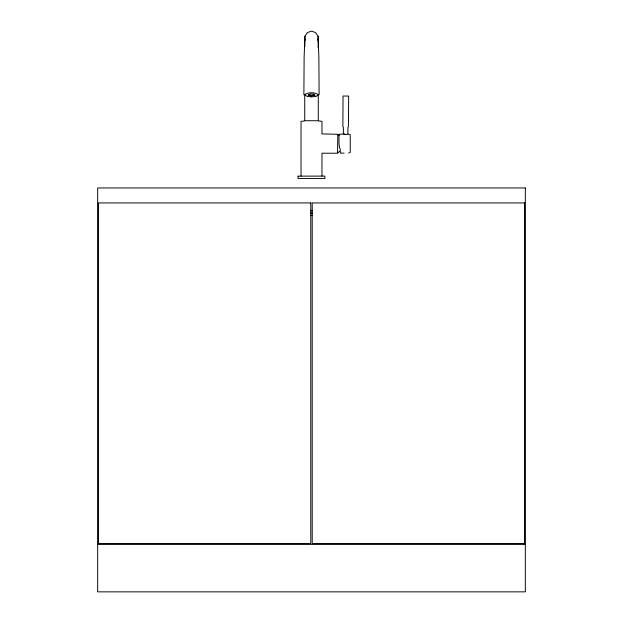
<?xml version="1.0" encoding="UTF-8"?>
<svg xmlns="http://www.w3.org/2000/svg" width="623" height="623" viewBox="0 0 623 623"><rect width="100%" height="100%" fill="white"/><g stroke="black" fill="none" stroke-linecap="round" stroke-linejoin="round"><path stroke-width="0.93" d="M318.26 94.712L318.26 120.73L304.733 120.73L304.725 94.712M304.811 46.998L304.748 38.385L304.873 40.425L304.772 39.374M303.884 94.782L304.125 56.934L304.943 36.227L307.435 32.56L311.492 31.15L315.557 32.56L318.049 36.227L318.867 56.934L319.108 94.782M318.221 39.374L318.119 40.425L318.244 38.385L318.182 47.753M304.943 36.227L304.647 38.852M339.613 151.194L338.164 152.728L337.822 152.44M337.822 134.685L338.164 134.397L339.13 135.425M315.768 96.246L317.566 95.576L318.049 94.447C314.374 92.126 308.634 92.157 304.943 94.431L305.426 95.576L307.209 96.246M315.939 96.401L311.531 96.915L307.497 96.51M312.473 95.701L314.903 95.226L310.97 95.942L308.315 95.187L311.095 95.786M311.243 93.902L308.089 94.883L310.028 94.166M348.654 153.048L350.251 152.503L350.251 134.623L348.062 134.054M343.032 133.953L339.005 134.412L339.005 144.162L339.667 148.305M344.13 153.149L340.431 153.079M304.328 120.971L301.034 121.329L301.034 176.091M318.672 120.971L321.966 121.329L321.966 133.906L337.822 134.28L337.518 153.227L321.966 153.219L321.966 176.091M310.527 210.761L312.473 210.761M310.527 213.136L312.473 213.136M310.527 215.519L312.473 215.519M97.671 544.331L525.329 544.331M311.843 94.065L314.654 94.603L313.19 94.034M343.405 133.704L345.57 134.599M343.421 133.968L346.318 134.607L347.852 134.046L347.922 127.248L348.421 126.897L348.67 96.067L343.039 96.028L342.876 126.858L343.374 127.209L343.405 133.672M318.345 38.852L318.049 36.227M340.259 148.811L340.259 152.433M298.051 176.153L297.981 178.451L325.019 178.451L324.793 176.091L298.051 176.153M525.329 187.959L97.671 187.959L97.671 591.85L525.329 591.85L525.329 187.959M310.784 202.927L98.387 202.927L98.387 543.622L310.784 543.622L310.784 202.927M524.613 202.927L312.216 202.927L312.216 543.622L524.613 543.622L524.613 202.927"/></g></svg>
